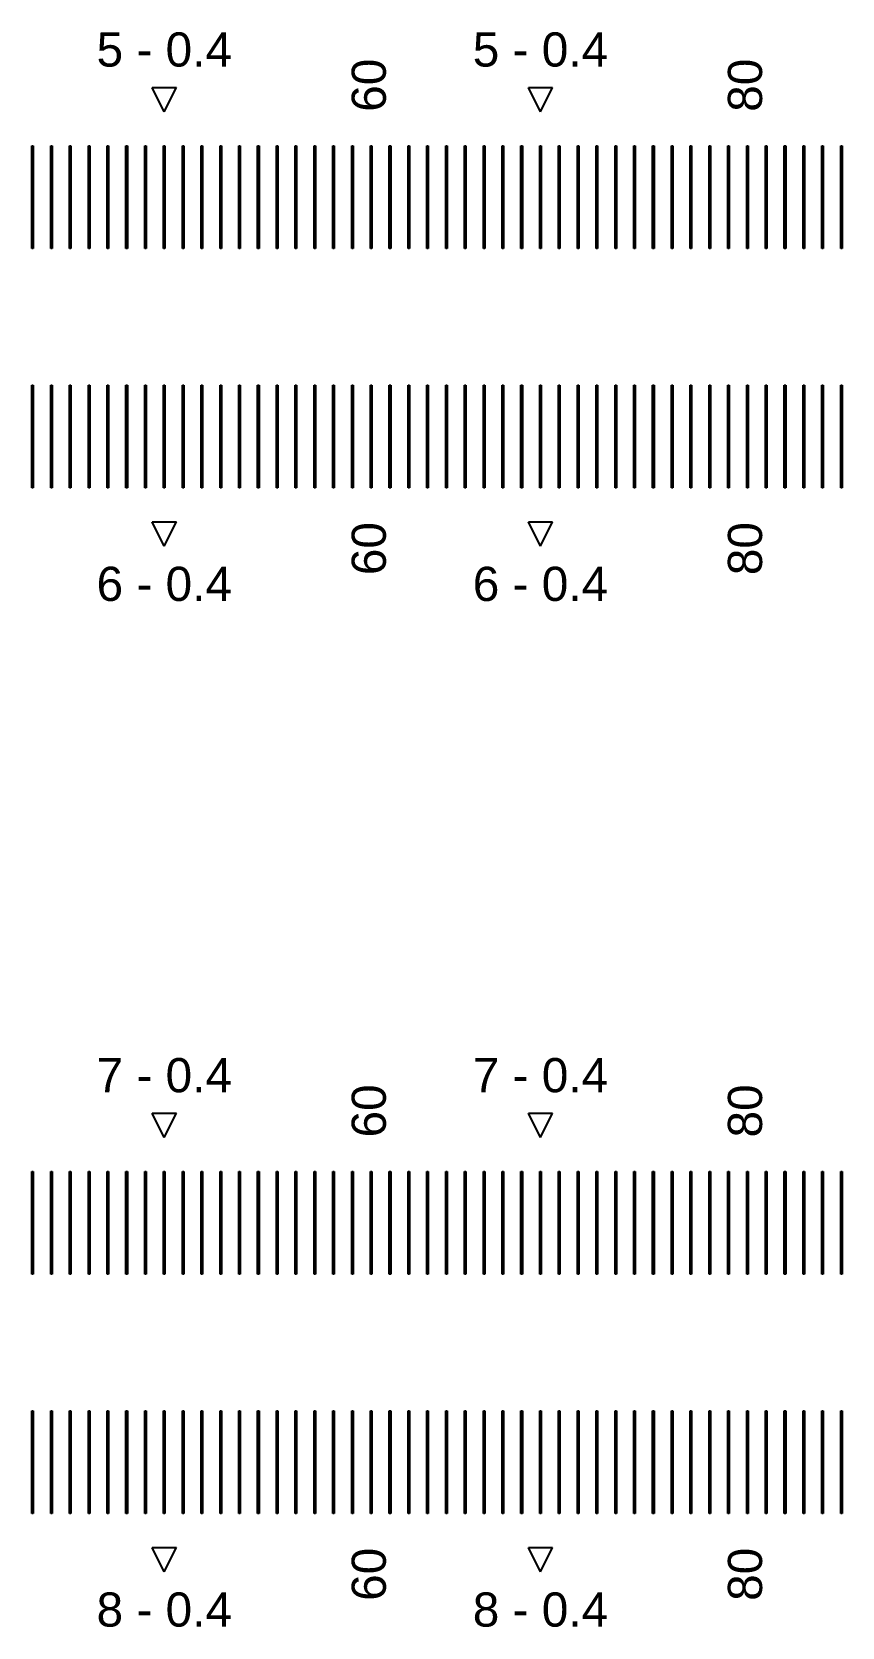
# Model space of a CAD drawing. Extents: x -24493 to 76507, y 84496 to 185496.
# Drawn here: x 22018.3 to 22255.2, y 114200.2 to 114666.7 of the extents above; entities that cross this region are included whole.
import ezdxf

# ---------------------------------------------------------------- set-up
doc = ezdxf.new("R2010")
doc.units = 13
doc.layers.add('CL - Label-1', color=120, linetype='Continuous')
doc.layers.add('CL - Label-2', color=132, linetype='Continuous')
doc.layers.add('CL - Sub-Micro', color=7, linetype='Continuous', true_color=0x47d1ff)
doc.styles.get("Standard").update_dxf_attribs({"font": 'arial.ttf'})

msp = doc.modelspace()

# ---------------------------------------------------------------- linework, layer by layer
at = {"layer": 'CL - Label-2'}
for p, q in [((22056.99, 114643.36), (22053.45, 114650.46)), ((22053.45, 114650.46), (22060.52, 114650.46)), ((22056.99, 114643.36), (22060.52, 114650.46)), ((22166.99, 114643.36), (22163.45, 114650.46)), ((22163.45, 114650.46), (22170.52, 114650.46)), ((22166.99, 114643.36), (22170.52, 114650.46)), ((22056.99, 114516.29), (22053.45, 114523.39)), ((22053.45, 114523.39), (22060.52, 114523.39)), ((22056.99, 114516.29), (22060.52, 114523.39)), ((22166.99, 114516.29), (22163.45, 114523.39)), ((22163.45, 114523.39), (22170.52, 114523.39)), ((22166.99, 114516.29), (22170.52, 114523.39)), ((22056.99, 114343.36), (22053.45, 114350.46)), ((22053.45, 114350.46), (22060.52, 114350.46)), ((22056.99, 114343.36), (22060.52, 114350.46)), ((22166.99, 114343.36), (22163.45, 114350.46)), ((22163.45, 114350.46), (22170.52, 114350.46)), ((22166.99, 114343.36), (22170.52, 114350.46)), ((22056.99, 114216.29), (22053.45, 114223.39)), ((22053.45, 114223.39), (22060.52, 114223.39)), ((22056.99, 114216.29), (22060.52, 114223.39)), ((22166.99, 114216.29), (22163.45, 114223.39)), ((22163.45, 114223.39), (22170.52, 114223.39)), ((22166.99, 114216.29), (22170.52, 114223.39))]:
    msp.add_line(p, q, dxfattribs=at)
at = {"layer": 'CL - Sub-Micro'}
for p, q in [((22018.29, 114633.36), (22018.69, 114633.36)), ((22018.29, 114603.36), (22018.29, 114633.36)), ((22018.69, 114633.36), (22018.69, 114603.36)), ((22023.79, 114633.36), (22024.19, 114633.36)), ((22023.79, 114603.36), (22023.79, 114633.36)), ((22024.19, 114633.36), (22024.19, 114603.36)), ((22029.29, 114633.36), (22029.69, 114633.36)), ((22029.29, 114603.36), (22029.29, 114633.36)), ((22029.69, 114633.36), (22029.69, 114603.36)), ((22034.79, 114633.36), (22035.19, 114633.36)), ((22034.79, 114603.36), (22034.79, 114633.36)), ((22035.19, 114633.36), (22035.19, 114603.36)), ((22040.29, 114633.36), (22040.69, 114633.36)), ((22040.29, 114603.36), (22040.29, 114633.36)), ((22040.69, 114633.36), (22040.69, 114603.36)), ((22045.79, 114633.36), (22046.19, 114633.36)), ((22045.79, 114603.36), (22045.79, 114633.36)), ((22046.19, 114633.36), (22046.19, 114603.36)), ((22051.29, 114633.36), (22051.69, 114633.36)), ((22051.29, 114603.36), (22051.29, 114633.36)), ((22051.69, 114633.36), (22051.69, 114603.36)), ((22056.79, 114633.36), (22057.19, 114633.36)), ((22056.79, 114603.36), (22056.79, 114633.36)), ((22057.19, 114633.36), (22057.19, 114603.36)), ((22062.29, 114633.36), (22062.69, 114633.36)), ((22062.29, 114603.36), (22062.29, 114633.36)), ((22062.69, 114633.36), (22062.69, 114603.36)), ((22067.79, 114633.36), (22068.19, 114633.36)), ((22067.79, 114603.36), (22067.79, 114633.36)), ((22068.19, 114633.36), (22068.19, 114603.36)), ((22073.29, 114633.36), (22073.69, 114633.36)), ((22073.29, 114603.36), (22073.29, 114633.36)), ((22073.69, 114633.36), (22073.69, 114603.36)), ((22078.79, 114633.36), (22079.19, 114633.36)), ((22078.79, 114603.36), (22078.79, 114633.36)), ((22079.19, 114633.36), (22079.19, 114603.36)), ((22084.29, 114633.36), (22084.69, 114633.36)), ((22084.29, 114603.36), (22084.29, 114633.36)), ((22084.69, 114633.36), (22084.69, 114603.36)), ((22089.79, 114633.36), (22090.19, 114633.36)), ((22089.79, 114603.36), (22089.79, 114633.36)), ((22090.19, 114633.36), (22090.19, 114603.36)), ((22095.29, 114633.36), (22095.69, 114633.36)), ((22095.29, 114603.36), (22095.29, 114633.36)), ((22095.69, 114633.36), (22095.69, 114603.36)), ((22100.79, 114633.36), (22101.19, 114633.36)), ((22100.79, 114603.36), (22100.79, 114633.36)), ((22101.19, 114633.36), (22101.19, 114603.36)), ((22106.29, 114633.36), (22106.69, 114633.36)), ((22106.29, 114603.36), (22106.29, 114633.36)), ((22106.69, 114633.36), (22106.69, 114603.36)), ((22111.79, 114633.36), (22112.19, 114633.36)), ((22111.79, 114603.36), (22111.79, 114633.36)), ((22112.19, 114633.36), (22112.19, 114603.36)), ((22117.29, 114633.36), (22117.69, 114633.36)), ((22117.29, 114603.36), (22117.29, 114633.36)), ((22117.69, 114633.36), (22117.69, 114603.36)), ((22122.79, 114633.36), (22123.19, 114633.36)), ((22122.79, 114603.36), (22122.79, 114633.36)), ((22123.19, 114633.36), (22123.19, 114603.36)), ((22128.29, 114633.36), (22128.69, 114633.36)), ((22128.29, 114603.36), (22128.29, 114633.36)), ((22128.69, 114633.36), (22128.69, 114603.36)), ((22133.79, 114633.36), (22134.19, 114633.36)), ((22133.79, 114603.36), (22133.79, 114633.36)), ((22134.19, 114633.36), (22134.19, 114603.36)), ((22139.29, 114633.36), (22139.69, 114633.36)), ((22139.29, 114603.36), (22139.29, 114633.36)), ((22139.69, 114633.36), (22139.69, 114603.36)), ((22144.79, 114633.36), (22145.19, 114633.36)), ((22144.79, 114603.36), (22144.79, 114633.36)), ((22145.19, 114633.36), (22145.19, 114603.36)), ((22150.29, 114633.36), (22150.69, 114633.36)), ((22150.29, 114603.36), (22150.29, 114633.36)), ((22150.69, 114633.36), (22150.69, 114603.36)), ((22155.79, 114633.36), (22156.19, 114633.36)), ((22155.79, 114603.36), (22155.79, 114633.36)), ((22156.19, 114633.36), (22156.19, 114603.36)), ((22161.29, 114633.36), (22161.69, 114633.36)), ((22161.29, 114603.36), (22161.29, 114633.36)), ((22161.69, 114633.36), (22161.69, 114603.36)), ((22166.79, 114633.36), (22167.19, 114633.36)), ((22166.79, 114603.36), (22166.79, 114633.36)), ((22167.19, 114633.36), (22167.19, 114603.36)), ((22172.29, 114633.36), (22172.69, 114633.36)), ((22172.29, 114603.36), (22172.29, 114633.36)), ((22172.69, 114633.36), (22172.69, 114603.36)), ((22177.79, 114633.36), (22178.19, 114633.36)), ((22177.79, 114603.36), (22177.79, 114633.36)), ((22178.19, 114633.36), (22178.19, 114603.36)), ((22183.29, 114633.36), (22183.69, 114633.36)), ((22183.29, 114603.36), (22183.29, 114633.36)), ((22183.69, 114633.36), (22183.69, 114603.36)), ((22188.79, 114633.36), (22189.19, 114633.36)), ((22188.79, 114603.36), (22188.79, 114633.36)), ((22189.19, 114633.36), (22189.19, 114603.36)), ((22194.29, 114633.36), (22194.69, 114633.36)), ((22194.29, 114603.36), (22194.29, 114633.36)), ((22194.69, 114633.36), (22194.69, 114603.36)), ((22199.79, 114633.36), (22200.19, 114633.36)), ((22199.79, 114603.36), (22199.79, 114633.36)), ((22200.19, 114633.36), (22200.19, 114603.36)), ((22205.29, 114633.36), (22205.69, 114633.36)), ((22205.29, 114603.36), (22205.29, 114633.36)), ((22205.69, 114633.36), (22205.69, 114603.36)), ((22210.79, 114633.36), (22211.19, 114633.36)), ((22210.79, 114603.36), (22210.79, 114633.36)), ((22211.19, 114633.36), (22211.19, 114603.36)), ((22216.29, 114633.36), (22216.69, 114633.36)), ((22216.29, 114603.36), (22216.29, 114633.36)), ((22216.69, 114633.36), (22216.69, 114603.36)), ((22221.79, 114633.36), (22222.19, 114633.36)), ((22221.79, 114603.36), (22221.79, 114633.36)), ((22222.19, 114633.36), (22222.19, 114603.36)), ((22227.29, 114633.36), (22227.69, 114633.36)), ((22227.29, 114603.36), (22227.29, 114633.36)), ((22227.69, 114633.36), (22227.69, 114603.36)), ((22232.79, 114633.36), (22233.19, 114633.36)), ((22232.79, 114603.36), (22232.79, 114633.36)), ((22233.19, 114633.36), (22233.19, 114603.36)), ((22238.29, 114633.36), (22238.69, 114633.36)), ((22238.29, 114603.36), (22238.29, 114633.36)), ((22238.69, 114633.36), (22238.69, 114603.36)), ((22243.79, 114633.36), (22244.19, 114633.36)), ((22243.79, 114603.36), (22243.79, 114633.36)), ((22244.19, 114633.36), (22244.19, 114603.36)), ((22249.29, 114633.36), (22249.69, 114633.36)), ((22249.29, 114603.36), (22249.29, 114633.36)), ((22249.69, 114633.36), (22249.69, 114603.36)), ((22254.79, 114633.36), (22255.19, 114633.36)), ((22254.79, 114603.36), (22254.79, 114633.36)), ((22255.19, 114633.36), (22255.19, 114603.36)), ((22018.69, 114603.36), (22018.29, 114603.36)), ((22024.19, 114603.36), (22023.79, 114603.36)), ((22029.69, 114603.36), (22029.29, 114603.36)), ((22035.19, 114603.36), (22034.79, 114603.36)), ((22040.69, 114603.36), (22040.29, 114603.36)), ((22046.19, 114603.36), (22045.79, 114603.36)), ((22051.69, 114603.36), (22051.29, 114603.36)), ((22057.19, 114603.36), (22056.79, 114603.36)), ((22062.69, 114603.36), (22062.29, 114603.36)), ((22068.19, 114603.36), (22067.79, 114603.36)), ((22073.69, 114603.36), (22073.29, 114603.36)), ((22079.19, 114603.36), (22078.79, 114603.36)), ((22084.69, 114603.36), (22084.29, 114603.36)), ((22090.19, 114603.36), (22089.79, 114603.36)), ((22095.69, 114603.36), (22095.29, 114603.36)), ((22101.19, 114603.36), (22100.79, 114603.36)), ((22106.69, 114603.36), (22106.29, 114603.36)), ((22112.19, 114603.36), (22111.79, 114603.36)), ((22117.69, 114603.36), (22117.29, 114603.36)), ((22123.19, 114603.36), (22122.79, 114603.36)), ((22128.69, 114603.36), (22128.29, 114603.36)), ((22134.19, 114603.36), (22133.79, 114603.36)), ((22139.69, 114603.36), (22139.29, 114603.36)), ((22145.19, 114603.36), (22144.79, 114603.36)), ((22150.69, 114603.36), (22150.29, 114603.36)), ((22156.19, 114603.36), (22155.79, 114603.36)), ((22161.69, 114603.36), (22161.29, 114603.36)), ((22167.19, 114603.36), (22166.79, 114603.36)), ((22172.69, 114603.36), (22172.29, 114603.36)), ((22178.19, 114603.36), (22177.79, 114603.36)), ((22183.69, 114603.36), (22183.29, 114603.36)), ((22189.19, 114603.36), (22188.79, 114603.36)), ((22194.69, 114603.36), (22194.29, 114603.36)), ((22200.19, 114603.36), (22199.79, 114603.36)), ((22205.69, 114603.36), (22205.29, 114603.36)), ((22211.19, 114603.36), (22210.79, 114603.36)), ((22216.69, 114603.36), (22216.29, 114603.36)), ((22222.19, 114603.36), (22221.79, 114603.36)), ((22227.69, 114603.36), (22227.29, 114603.36)), ((22233.19, 114603.36), (22232.79, 114603.36)), ((22238.69, 114603.36), (22238.29, 114603.36)), ((22244.19, 114603.36), (22243.79, 114603.36)), ((22249.69, 114603.36), (22249.29, 114603.36)), ((22255.19, 114603.36), (22254.79, 114603.36)), ((22018.29, 114563.36), (22018.69, 114563.36)), ((22018.29, 114533.36), (22018.29, 114563.36)), ((22018.69, 114563.36), (22018.69, 114533.36)), ((22023.79, 114563.36), (22024.19, 114563.36)), ((22023.79, 114533.36), (22023.79, 114563.36)), ((22024.19, 114563.36), (22024.19, 114533.36)), ((22029.29, 114563.36), (22029.69, 114563.36)), ((22029.29, 114533.36), (22029.29, 114563.36)), ((22029.69, 114563.36), (22029.69, 114533.36)), ((22034.79, 114563.36), (22035.19, 114563.36)), ((22034.79, 114533.36), (22034.79, 114563.36)), ((22035.19, 114563.36), (22035.19, 114533.36)), ((22040.29, 114563.36), (22040.69, 114563.36)), ((22040.29, 114533.36), (22040.29, 114563.36)), ((22040.69, 114563.36), (22040.69, 114533.36)), ((22045.79, 114563.36), (22046.19, 114563.36)), ((22045.79, 114533.36), (22045.79, 114563.36)), ((22046.19, 114563.36), (22046.19, 114533.36)), ((22051.29, 114563.36), (22051.69, 114563.36)), ((22051.29, 114533.36), (22051.29, 114563.36)), ((22051.69, 114563.36), (22051.69, 114533.36)), ((22056.79, 114563.36), (22057.19, 114563.36)), ((22056.79, 114533.36), (22056.79, 114563.36)), ((22057.19, 114563.36), (22057.19, 114533.36)), ((22062.29, 114563.36), (22062.69, 114563.36)), ((22062.29, 114533.36), (22062.29, 114563.36)), ((22062.69, 114563.36), (22062.69, 114533.36)), ((22067.79, 114563.36), (22068.19, 114563.36)), ((22067.79, 114533.36), (22067.79, 114563.36)), ((22068.19, 114563.36), (22068.19, 114533.36)), ((22073.29, 114563.36), (22073.69, 114563.36)), ((22073.29, 114533.36), (22073.29, 114563.36)), ((22073.69, 114563.36), (22073.69, 114533.36)), ((22078.79, 114563.36), (22079.19, 114563.36)), ((22078.79, 114533.36), (22078.79, 114563.36)), ((22079.19, 114563.36), (22079.19, 114533.36)), ((22084.29, 114563.36), (22084.69, 114563.36)), ((22084.29, 114533.36), (22084.29, 114563.36)), ((22084.69, 114563.36), (22084.69, 114533.36)), ((22089.79, 114563.36), (22090.19, 114563.36)), ((22089.79, 114533.36), (22089.79, 114563.36)), ((22090.19, 114563.36), (22090.19, 114533.36)), ((22095.29, 114563.36), (22095.69, 114563.36)), ((22095.29, 114533.36), (22095.29, 114563.36)), ((22095.69, 114563.36), (22095.69, 114533.36)), ((22100.79, 114563.36), (22101.19, 114563.36)), ((22100.79, 114533.36), (22100.79, 114563.36)), ((22101.19, 114563.36), (22101.19, 114533.36)), ((22106.29, 114563.36), (22106.69, 114563.36)), ((22106.29, 114533.36), (22106.29, 114563.36)), ((22106.69, 114563.36), (22106.69, 114533.36)), ((22111.79, 114563.36), (22112.19, 114563.36)), ((22111.79, 114533.36), (22111.79, 114563.36)), ((22112.19, 114563.36), (22112.19, 114533.36)), ((22117.29, 114563.36), (22117.69, 114563.36)), ((22117.29, 114533.36), (22117.29, 114563.36)), ((22117.69, 114563.36), (22117.69, 114533.36)), ((22122.79, 114563.36), (22123.19, 114563.36)), ((22122.79, 114533.36), (22122.79, 114563.36)), ((22123.19, 114563.36), (22123.19, 114533.36)), ((22128.29, 114563.36), (22128.69, 114563.36)), ((22128.29, 114533.36), (22128.29, 114563.36)), ((22128.69, 114563.36), (22128.69, 114533.36)), ((22133.79, 114563.36), (22134.19, 114563.36)), ((22133.79, 114533.36), (22133.79, 114563.36)), ((22134.19, 114563.36), (22134.19, 114533.36)), ((22139.29, 114563.36), (22139.69, 114563.36)), ((22139.29, 114533.36), (22139.29, 114563.36)), ((22139.69, 114563.36), (22139.69, 114533.36)), ((22144.79, 114563.36), (22145.19, 114563.36)), ((22144.79, 114533.36), (22144.79, 114563.36)), ((22145.19, 114563.36), (22145.19, 114533.36)), ((22150.29, 114563.36), (22150.69, 114563.36)), ((22150.29, 114533.36), (22150.29, 114563.36)), ((22150.69, 114563.36), (22150.69, 114533.36)), ((22155.79, 114563.36), (22156.19, 114563.36)), ((22155.79, 114533.36), (22155.79, 114563.36)), ((22156.19, 114563.36), (22156.19, 114533.36)), ((22161.29, 114563.36), (22161.69, 114563.36)), ((22161.29, 114533.36), (22161.29, 114563.36)), ((22161.69, 114563.36), (22161.69, 114533.36)), ((22166.79, 114563.36), (22167.19, 114563.36)), ((22166.79, 114533.36), (22166.79, 114563.36)), ((22167.19, 114563.36), (22167.19, 114533.36)), ((22172.29, 114563.36), (22172.69, 114563.36)), ((22172.29, 114533.36), (22172.29, 114563.36)), ((22172.69, 114563.36), (22172.69, 114533.36)), ((22177.79, 114563.36), (22178.19, 114563.36)), ((22177.79, 114533.36), (22177.79, 114563.36)), ((22178.19, 114563.36), (22178.19, 114533.36)), ((22183.29, 114563.36), (22183.69, 114563.36)), ((22183.29, 114533.36), (22183.29, 114563.36)), ((22183.69, 114563.36), (22183.69, 114533.36)), ((22188.79, 114563.36), (22189.19, 114563.36)), ((22188.79, 114533.36), (22188.79, 114563.36)), ((22189.19, 114563.36), (22189.19, 114533.36)), ((22194.29, 114563.36), (22194.69, 114563.36)), ((22194.29, 114533.36), (22194.29, 114563.36)), ((22194.69, 114563.36), (22194.69, 114533.36)), ((22199.79, 114563.36), (22200.19, 114563.36)), ((22199.79, 114533.36), (22199.79, 114563.36)), ((22200.19, 114563.36), (22200.19, 114533.36)), ((22205.29, 114563.36), (22205.69, 114563.36)), ((22205.29, 114533.36), (22205.29, 114563.36)), ((22205.69, 114563.36), (22205.69, 114533.36)), ((22210.79, 114563.36), (22211.19, 114563.36)), ((22210.79, 114533.36), (22210.79, 114563.36)), ((22211.19, 114563.36), (22211.19, 114533.36)), ((22216.29, 114563.36), (22216.69, 114563.36)), ((22216.29, 114533.36), (22216.29, 114563.36)), ((22216.69, 114563.36), (22216.69, 114533.36)), ((22221.79, 114563.36), (22222.19, 114563.36)), ((22221.79, 114533.36), (22221.79, 114563.36)), ((22222.19, 114563.36), (22222.19, 114533.36)), ((22227.29, 114563.36), (22227.69, 114563.36)), ((22227.29, 114533.36), (22227.29, 114563.36)), ((22227.69, 114563.36), (22227.69, 114533.36)), ((22232.79, 114563.36), (22233.19, 114563.36)), ((22232.79, 114533.36), (22232.79, 114563.36)), ((22233.19, 114563.36), (22233.19, 114533.36)), ((22238.29, 114563.36), (22238.69, 114563.36)), ((22238.29, 114533.36), (22238.29, 114563.36)), ((22238.69, 114563.36), (22238.69, 114533.36)), ((22243.79, 114563.36), (22244.19, 114563.36)), ((22243.79, 114533.36), (22243.79, 114563.36)), ((22244.19, 114563.36), (22244.19, 114533.36)), ((22249.29, 114563.36), (22249.69, 114563.36)), ((22249.29, 114533.36), (22249.29, 114563.36)), ((22249.69, 114563.36), (22249.69, 114533.36)), ((22254.79, 114563.36), (22255.19, 114563.36)), ((22254.79, 114533.36), (22254.79, 114563.36)), ((22255.19, 114563.36), (22255.19, 114533.36)), ((22018.69, 114533.36), (22018.29, 114533.36)), ((22024.19, 114533.36), (22023.79, 114533.36)), ((22029.69, 114533.36), (22029.29, 114533.36)), ((22035.19, 114533.36), (22034.79, 114533.36)), ((22040.69, 114533.36), (22040.29, 114533.36)), ((22046.19, 114533.36), (22045.79, 114533.36)), ((22051.69, 114533.36), (22051.29, 114533.36)), ((22057.19, 114533.36), (22056.79, 114533.36)), ((22062.69, 114533.36), (22062.29, 114533.36)), ((22068.19, 114533.36), (22067.79, 114533.36)), ((22073.69, 114533.36), (22073.29, 114533.36)), ((22079.19, 114533.36), (22078.79, 114533.36)), ((22084.69, 114533.36), (22084.29, 114533.36)), ((22090.19, 114533.36), (22089.79, 114533.36)), ((22095.69, 114533.36), (22095.29, 114533.36)), ((22101.19, 114533.36), (22100.79, 114533.36)), ((22106.69, 114533.36), (22106.29, 114533.36)), ((22112.19, 114533.36), (22111.79, 114533.36)), ((22117.69, 114533.36), (22117.29, 114533.36)), ((22123.19, 114533.36), (22122.79, 114533.36)), ((22128.69, 114533.36), (22128.29, 114533.36)), ((22134.19, 114533.36), (22133.79, 114533.36)), ((22139.69, 114533.36), (22139.29, 114533.36)), ((22145.19, 114533.36), (22144.79, 114533.36)), ((22150.69, 114533.36), (22150.29, 114533.36)), ((22156.19, 114533.36), (22155.79, 114533.36)), ((22161.69, 114533.36), (22161.29, 114533.36)), ((22167.19, 114533.36), (22166.79, 114533.36)), ((22172.69, 114533.36), (22172.29, 114533.36)), ((22178.19, 114533.36), (22177.79, 114533.36)), ((22183.69, 114533.36), (22183.29, 114533.36)), ((22189.19, 114533.36), (22188.79, 114533.36)), ((22194.69, 114533.36), (22194.29, 114533.36)), ((22200.19, 114533.36), (22199.79, 114533.36)), ((22205.69, 114533.36), (22205.29, 114533.36)), ((22211.19, 114533.36), (22210.79, 114533.36)), ((22216.69, 114533.36), (22216.29, 114533.36)), ((22222.19, 114533.36), (22221.79, 114533.36)), ((22227.69, 114533.36), (22227.29, 114533.36)), ((22233.19, 114533.36), (22232.79, 114533.36)), ((22238.69, 114533.36), (22238.29, 114533.36)), ((22244.19, 114533.36), (22243.79, 114533.36)), ((22249.69, 114533.36), (22249.29, 114533.36)), ((22255.19, 114533.36), (22254.79, 114533.36)), ((22018.29, 114333.36), (22018.69, 114333.36)), ((22018.29, 114303.36), (22018.29, 114333.36)), ((22018.69, 114333.36), (22018.69, 114303.36)), ((22023.79, 114333.36), (22024.19, 114333.36)), ((22023.79, 114303.36), (22023.79, 114333.36)), ((22024.19, 114333.36), (22024.19, 114303.36)), ((22029.29, 114333.36), (22029.69, 114333.36)), ((22029.29, 114303.36), (22029.29, 114333.36)), ((22029.69, 114333.36), (22029.69, 114303.36)), ((22034.79, 114333.36), (22035.19, 114333.36)), ((22034.79, 114303.36), (22034.79, 114333.36)), ((22035.19, 114333.36), (22035.19, 114303.36)), ((22040.29, 114333.36), (22040.69, 114333.36)), ((22040.29, 114303.36), (22040.29, 114333.36)), ((22040.69, 114333.36), (22040.69, 114303.36)), ((22045.79, 114333.36), (22046.19, 114333.36)), ((22045.79, 114303.36), (22045.79, 114333.36)), ((22046.19, 114333.36), (22046.19, 114303.36)), ((22051.29, 114333.36), (22051.69, 114333.36)), ((22051.29, 114303.36), (22051.29, 114333.36)), ((22051.69, 114333.36), (22051.69, 114303.36)), ((22056.79, 114333.36), (22057.19, 114333.36)), ((22056.79, 114303.36), (22056.79, 114333.36)), ((22057.19, 114333.36), (22057.19, 114303.36)), ((22062.29, 114333.36), (22062.69, 114333.36)), ((22062.29, 114303.36), (22062.29, 114333.36)), ((22062.69, 114333.36), (22062.69, 114303.36)), ((22067.79, 114333.36), (22068.19, 114333.36)), ((22067.79, 114303.36), (22067.79, 114333.36)), ((22068.19, 114333.36), (22068.19, 114303.36)), ((22073.29, 114333.36), (22073.69, 114333.36)), ((22073.29, 114303.36), (22073.29, 114333.36)), ((22073.69, 114333.36), (22073.69, 114303.36)), ((22078.79, 114333.36), (22079.19, 114333.36)), ((22078.79, 114303.36), (22078.79, 114333.36)), ((22079.19, 114333.36), (22079.19, 114303.36)), ((22084.29, 114333.36), (22084.69, 114333.36)), ((22084.29, 114303.36), (22084.29, 114333.36)), ((22084.69, 114333.36), (22084.69, 114303.36)), ((22089.79, 114333.36), (22090.19, 114333.36)), ((22089.79, 114303.36), (22089.79, 114333.36)), ((22090.19, 114333.36), (22090.19, 114303.36)), ((22095.29, 114333.36), (22095.69, 114333.36)), ((22095.29, 114303.36), (22095.29, 114333.36)), ((22095.69, 114333.36), (22095.69, 114303.36)), ((22100.79, 114333.36), (22101.19, 114333.36)), ((22100.79, 114303.36), (22100.79, 114333.36)), ((22101.19, 114333.36), (22101.19, 114303.36)), ((22106.29, 114333.36), (22106.69, 114333.36)), ((22106.29, 114303.36), (22106.29, 114333.36)), ((22106.69, 114333.36), (22106.69, 114303.36)), ((22111.79, 114333.36), (22112.19, 114333.36)), ((22111.79, 114303.36), (22111.79, 114333.36)), ((22112.19, 114333.36), (22112.19, 114303.36)), ((22117.29, 114333.36), (22117.69, 114333.36)), ((22117.29, 114303.36), (22117.29, 114333.36)), ((22117.69, 114333.36), (22117.69, 114303.36)), ((22122.79, 114333.36), (22123.19, 114333.36)), ((22122.79, 114303.36), (22122.79, 114333.36)), ((22123.19, 114333.36), (22123.19, 114303.36)), ((22128.29, 114333.36), (22128.69, 114333.36)), ((22128.29, 114303.36), (22128.29, 114333.36)), ((22128.69, 114333.36), (22128.69, 114303.36)), ((22133.79, 114333.36), (22134.19, 114333.36)), ((22133.79, 114303.36), (22133.79, 114333.36)), ((22134.19, 114333.36), (22134.19, 114303.36)), ((22139.29, 114333.36), (22139.69, 114333.36)), ((22139.29, 114303.36), (22139.29, 114333.36)), ((22139.69, 114333.36), (22139.69, 114303.36)), ((22144.79, 114333.36), (22145.19, 114333.36)), ((22144.79, 114303.36), (22144.79, 114333.36)), ((22145.19, 114333.36), (22145.19, 114303.36)), ((22150.29, 114333.36), (22150.69, 114333.36)), ((22150.29, 114303.36), (22150.29, 114333.36)), ((22150.69, 114333.36), (22150.69, 114303.36)), ((22155.79, 114333.36), (22156.19, 114333.36)), ((22155.79, 114303.36), (22155.79, 114333.36)), ((22156.19, 114333.36), (22156.19, 114303.36)), ((22161.29, 114333.36), (22161.69, 114333.36)), ((22161.29, 114303.36), (22161.29, 114333.36)), ((22161.69, 114333.36), (22161.69, 114303.36)), ((22166.79, 114333.36), (22167.19, 114333.36)), ((22166.79, 114303.36), (22166.79, 114333.36)), ((22167.19, 114333.36), (22167.19, 114303.36)), ((22172.29, 114333.36), (22172.69, 114333.36)), ((22172.29, 114303.36), (22172.29, 114333.36)), ((22172.69, 114333.36), (22172.69, 114303.36)), ((22177.79, 114333.36), (22178.19, 114333.36)), ((22177.79, 114303.36), (22177.79, 114333.36)), ((22178.19, 114333.36), (22178.19, 114303.36)), ((22183.29, 114333.36), (22183.69, 114333.36)), ((22183.29, 114303.36), (22183.29, 114333.36)), ((22183.69, 114333.36), (22183.69, 114303.36)), ((22188.79, 114333.36), (22189.19, 114333.36)), ((22188.79, 114303.36), (22188.79, 114333.36)), ((22189.19, 114333.36), (22189.19, 114303.36)), ((22194.29, 114333.36), (22194.69, 114333.36)), ((22194.29, 114303.36), (22194.29, 114333.36)), ((22194.69, 114333.36), (22194.69, 114303.36)), ((22199.79, 114333.36), (22200.19, 114333.36)), ((22199.79, 114303.36), (22199.79, 114333.36)), ((22200.19, 114333.36), (22200.19, 114303.36)), ((22205.29, 114333.36), (22205.69, 114333.36)), ((22205.29, 114303.36), (22205.29, 114333.36)), ((22205.69, 114333.36), (22205.69, 114303.36)), ((22210.79, 114333.36), (22211.19, 114333.36)), ((22210.79, 114303.36), (22210.79, 114333.36)), ((22211.19, 114333.36), (22211.19, 114303.36)), ((22216.29, 114333.36), (22216.69, 114333.36)), ((22216.29, 114303.36), (22216.29, 114333.36)), ((22216.69, 114333.36), (22216.69, 114303.36)), ((22221.79, 114333.36), (22222.19, 114333.36)), ((22221.79, 114303.36), (22221.79, 114333.36)), ((22222.19, 114333.36), (22222.19, 114303.36)), ((22227.29, 114333.36), (22227.69, 114333.36)), ((22227.29, 114303.36), (22227.29, 114333.36)), ((22227.69, 114333.36), (22227.69, 114303.36)), ((22232.79, 114333.36), (22233.19, 114333.36)), ((22232.79, 114303.36), (22232.79, 114333.36)), ((22233.19, 114333.36), (22233.19, 114303.36)), ((22238.29, 114333.36), (22238.69, 114333.36)), ((22238.29, 114303.36), (22238.29, 114333.36)), ((22238.69, 114333.36), (22238.69, 114303.36)), ((22243.79, 114333.36), (22244.19, 114333.36)), ((22243.79, 114303.36), (22243.79, 114333.36)), ((22244.19, 114333.36), (22244.19, 114303.36)), ((22249.29, 114333.36), (22249.69, 114333.36)), ((22249.29, 114303.36), (22249.29, 114333.36)), ((22249.69, 114333.36), (22249.69, 114303.36)), ((22254.79, 114333.36), (22255.19, 114333.36)), ((22254.79, 114303.36), (22254.79, 114333.36)), ((22255.19, 114333.36), (22255.19, 114303.36)), ((22018.69, 114303.36), (22018.29, 114303.36)), ((22024.19, 114303.36), (22023.79, 114303.36)), ((22029.69, 114303.36), (22029.29, 114303.36)), ((22035.19, 114303.36), (22034.79, 114303.36)), ((22040.69, 114303.36), (22040.29, 114303.36)), ((22046.19, 114303.36), (22045.79, 114303.36)), ((22051.69, 114303.36), (22051.29, 114303.36)), ((22057.19, 114303.36), (22056.79, 114303.36)), ((22062.69, 114303.36), (22062.29, 114303.36)), ((22068.19, 114303.36), (22067.79, 114303.36)), ((22073.69, 114303.36), (22073.29, 114303.36)), ((22079.19, 114303.36), (22078.79, 114303.36)), ((22084.69, 114303.36), (22084.29, 114303.36)), ((22090.19, 114303.36), (22089.79, 114303.36)), ((22095.69, 114303.36), (22095.29, 114303.36)), ((22101.19, 114303.36), (22100.79, 114303.36)), ((22106.69, 114303.36), (22106.29, 114303.36)), ((22112.19, 114303.36), (22111.79, 114303.36)), ((22117.69, 114303.36), (22117.29, 114303.36)), ((22123.19, 114303.36), (22122.79, 114303.36)), ((22128.69, 114303.36), (22128.29, 114303.36)), ((22134.19, 114303.36), (22133.79, 114303.36)), ((22139.69, 114303.36), (22139.29, 114303.36)), ((22145.19, 114303.36), (22144.79, 114303.36)), ((22150.69, 114303.36), (22150.29, 114303.36)), ((22156.19, 114303.36), (22155.79, 114303.36)), ((22161.69, 114303.36), (22161.29, 114303.36)), ((22167.19, 114303.36), (22166.79, 114303.36)), ((22172.69, 114303.36), (22172.29, 114303.36)), ((22178.19, 114303.36), (22177.79, 114303.36)), ((22183.69, 114303.36), (22183.29, 114303.36)), ((22189.19, 114303.36), (22188.79, 114303.36)), ((22194.69, 114303.36), (22194.29, 114303.36)), ((22200.19, 114303.36), (22199.79, 114303.36)), ((22205.69, 114303.36), (22205.29, 114303.36)), ((22211.19, 114303.36), (22210.79, 114303.36)), ((22216.69, 114303.36), (22216.29, 114303.36)), ((22222.19, 114303.36), (22221.79, 114303.36)), ((22227.69, 114303.36), (22227.29, 114303.36)), ((22233.19, 114303.36), (22232.79, 114303.36)), ((22238.69, 114303.36), (22238.29, 114303.36)), ((22244.19, 114303.36), (22243.79, 114303.36)), ((22249.69, 114303.36), (22249.29, 114303.36)), ((22255.19, 114303.36), (22254.79, 114303.36)), ((22018.29, 114263.36), (22018.69, 114263.36)), ((22018.29, 114233.36), (22018.29, 114263.36)), ((22018.69, 114263.36), (22018.69, 114233.36)), ((22023.79, 114263.36), (22024.19, 114263.36)), ((22023.79, 114233.36), (22023.79, 114263.36)), ((22024.19, 114263.36), (22024.19, 114233.36)), ((22029.29, 114263.36), (22029.69, 114263.36)), ((22029.29, 114233.36), (22029.29, 114263.36)), ((22029.69, 114263.36), (22029.69, 114233.36)), ((22034.79, 114263.36), (22035.19, 114263.36)), ((22034.79, 114233.36), (22034.79, 114263.36)), ((22035.19, 114263.36), (22035.19, 114233.36)), ((22040.29, 114263.36), (22040.69, 114263.36)), ((22040.29, 114233.36), (22040.29, 114263.36)), ((22040.69, 114263.36), (22040.69, 114233.36)), ((22045.79, 114263.36), (22046.19, 114263.36)), ((22045.79, 114233.36), (22045.79, 114263.36)), ((22046.19, 114263.36), (22046.19, 114233.36)), ((22051.29, 114263.36), (22051.69, 114263.36)), ((22051.29, 114233.36), (22051.29, 114263.36)), ((22051.69, 114263.36), (22051.69, 114233.36)), ((22056.79, 114263.36), (22057.19, 114263.36)), ((22056.79, 114233.36), (22056.79, 114263.36)), ((22057.19, 114263.36), (22057.19, 114233.36)), ((22062.29, 114263.36), (22062.69, 114263.36)), ((22062.29, 114233.36), (22062.29, 114263.36)), ((22062.69, 114263.36), (22062.69, 114233.36)), ((22067.79, 114263.36), (22068.19, 114263.36)), ((22067.79, 114233.36), (22067.79, 114263.36)), ((22068.19, 114263.36), (22068.19, 114233.36)), ((22073.29, 114263.36), (22073.69, 114263.36)), ((22073.29, 114233.36), (22073.29, 114263.36)), ((22073.69, 114263.36), (22073.69, 114233.36)), ((22078.79, 114263.36), (22079.19, 114263.36)), ((22078.79, 114233.36), (22078.79, 114263.36)), ((22079.19, 114263.36), (22079.19, 114233.36)), ((22084.29, 114263.36), (22084.69, 114263.36)), ((22084.29, 114233.36), (22084.29, 114263.36)), ((22084.69, 114263.36), (22084.69, 114233.36)), ((22089.79, 114263.36), (22090.19, 114263.36)), ((22089.79, 114233.36), (22089.79, 114263.36)), ((22090.19, 114263.36), (22090.19, 114233.36)), ((22095.29, 114263.36), (22095.69, 114263.36)), ((22095.29, 114233.36), (22095.29, 114263.36)), ((22095.69, 114263.36), (22095.69, 114233.36)), ((22100.79, 114263.36), (22101.19, 114263.36)), ((22100.79, 114233.36), (22100.79, 114263.36)), ((22101.19, 114263.36), (22101.19, 114233.36)), ((22106.29, 114263.36), (22106.69, 114263.36)), ((22106.29, 114233.36), (22106.29, 114263.36)), ((22106.69, 114263.36), (22106.69, 114233.36)), ((22111.79, 114263.36), (22112.19, 114263.36)), ((22111.79, 114233.36), (22111.79, 114263.36)), ((22112.19, 114263.36), (22112.19, 114233.36)), ((22117.29, 114263.36), (22117.69, 114263.36)), ((22117.29, 114233.36), (22117.29, 114263.36)), ((22117.69, 114263.36), (22117.69, 114233.36)), ((22122.79, 114263.36), (22123.19, 114263.36)), ((22122.79, 114233.36), (22122.79, 114263.36)), ((22123.19, 114263.36), (22123.19, 114233.36)), ((22128.29, 114263.36), (22128.69, 114263.36)), ((22128.29, 114233.36), (22128.29, 114263.36)), ((22128.69, 114263.36), (22128.69, 114233.36)), ((22133.79, 114263.36), (22134.19, 114263.36)), ((22133.79, 114233.36), (22133.79, 114263.36)), ((22134.19, 114263.36), (22134.19, 114233.36)), ((22139.29, 114263.36), (22139.69, 114263.36)), ((22139.29, 114233.36), (22139.29, 114263.36)), ((22139.69, 114263.36), (22139.69, 114233.36)), ((22144.79, 114263.36), (22145.19, 114263.36)), ((22144.79, 114233.36), (22144.79, 114263.36)), ((22145.19, 114263.36), (22145.19, 114233.36)), ((22150.29, 114263.36), (22150.69, 114263.36)), ((22150.29, 114233.36), (22150.29, 114263.36)), ((22150.69, 114263.36), (22150.69, 114233.36)), ((22155.79, 114263.36), (22156.19, 114263.36)), ((22155.79, 114233.36), (22155.79, 114263.36)), ((22156.19, 114263.36), (22156.19, 114233.36)), ((22161.29, 114263.36), (22161.69, 114263.36)), ((22161.29, 114233.36), (22161.29, 114263.36)), ((22161.69, 114263.36), (22161.69, 114233.36)), ((22166.79, 114263.36), (22167.19, 114263.36)), ((22166.79, 114233.36), (22166.79, 114263.36)), ((22167.19, 114263.36), (22167.19, 114233.36)), ((22172.29, 114263.36), (22172.69, 114263.36)), ((22172.29, 114233.36), (22172.29, 114263.36)), ((22172.69, 114263.36), (22172.69, 114233.36)), ((22177.79, 114263.36), (22178.19, 114263.36)), ((22177.79, 114233.36), (22177.79, 114263.36)), ((22178.19, 114263.36), (22178.19, 114233.36)), ((22183.29, 114263.36), (22183.69, 114263.36)), ((22183.29, 114233.36), (22183.29, 114263.36)), ((22183.69, 114263.36), (22183.69, 114233.36)), ((22188.79, 114263.36), (22189.19, 114263.36)), ((22188.79, 114233.36), (22188.79, 114263.36)), ((22189.19, 114263.36), (22189.19, 114233.36)), ((22194.29, 114263.36), (22194.69, 114263.36)), ((22194.29, 114233.36), (22194.29, 114263.36)), ((22194.69, 114263.36), (22194.69, 114233.36)), ((22199.79, 114263.36), (22200.19, 114263.36)), ((22199.79, 114233.36), (22199.79, 114263.36)), ((22200.19, 114263.36), (22200.19, 114233.36)), ((22205.29, 114263.36), (22205.69, 114263.36)), ((22205.29, 114233.36), (22205.29, 114263.36)), ((22205.69, 114263.36), (22205.69, 114233.36)), ((22210.79, 114263.36), (22211.19, 114263.36)), ((22210.79, 114233.36), (22210.79, 114263.36)), ((22211.19, 114263.36), (22211.19, 114233.36)), ((22216.29, 114263.36), (22216.69, 114263.36)), ((22216.29, 114233.36), (22216.29, 114263.36)), ((22216.69, 114263.36), (22216.69, 114233.36)), ((22221.79, 114263.36), (22222.19, 114263.36)), ((22221.79, 114233.36), (22221.79, 114263.36)), ((22222.19, 114263.36), (22222.19, 114233.36)), ((22227.29, 114263.36), (22227.69, 114263.36)), ((22227.29, 114233.36), (22227.29, 114263.36)), ((22227.69, 114263.36), (22227.69, 114233.36)), ((22232.79, 114263.36), (22233.19, 114263.36)), ((22232.79, 114233.36), (22232.79, 114263.36)), ((22233.19, 114263.36), (22233.19, 114233.36)), ((22238.29, 114263.36), (22238.69, 114263.36)), ((22238.29, 114233.36), (22238.29, 114263.36)), ((22238.69, 114263.36), (22238.69, 114233.36)), ((22243.79, 114263.36), (22244.19, 114263.36)), ((22243.79, 114233.36), (22243.79, 114263.36)), ((22244.19, 114263.36), (22244.19, 114233.36)), ((22249.29, 114263.36), (22249.69, 114263.36)), ((22249.29, 114233.36), (22249.29, 114263.36)), ((22249.69, 114263.36), (22249.69, 114233.36)), ((22254.79, 114263.36), (22255.19, 114263.36)), ((22254.79, 114233.36), (22254.79, 114263.36)), ((22255.19, 114263.36), (22255.19, 114233.36)), ((22018.69, 114233.36), (22018.29, 114233.36)), ((22024.19, 114233.36), (22023.79, 114233.36)), ((22029.69, 114233.36), (22029.29, 114233.36)), ((22035.19, 114233.36), (22034.79, 114233.36)), ((22040.69, 114233.36), (22040.29, 114233.36)), ((22046.19, 114233.36), (22045.79, 114233.36)), ((22051.69, 114233.36), (22051.29, 114233.36)), ((22057.19, 114233.36), (22056.79, 114233.36)), ((22062.69, 114233.36), (22062.29, 114233.36)), ((22068.19, 114233.36), (22067.79, 114233.36)), ((22073.69, 114233.36), (22073.29, 114233.36)), ((22079.19, 114233.36), (22078.79, 114233.36)), ((22084.69, 114233.36), (22084.29, 114233.36)), ((22090.19, 114233.36), (22089.79, 114233.36)), ((22095.69, 114233.36), (22095.29, 114233.36)), ((22101.19, 114233.36), (22100.79, 114233.36)), ((22106.69, 114233.36), (22106.29, 114233.36)), ((22112.19, 114233.36), (22111.79, 114233.36)), ((22117.69, 114233.36), (22117.29, 114233.36)), ((22123.19, 114233.36), (22122.79, 114233.36)), ((22128.69, 114233.36), (22128.29, 114233.36)), ((22134.19, 114233.36), (22133.79, 114233.36)), ((22139.69, 114233.36), (22139.29, 114233.36)), ((22145.19, 114233.36), (22144.79, 114233.36)), ((22150.69, 114233.36), (22150.29, 114233.36)), ((22156.19, 114233.36), (22155.79, 114233.36)), ((22161.69, 114233.36), (22161.29, 114233.36)), ((22167.19, 114233.36), (22166.79, 114233.36)), ((22172.69, 114233.36), (22172.29, 114233.36)), ((22178.19, 114233.36), (22177.79, 114233.36)), ((22183.69, 114233.36), (22183.29, 114233.36)), ((22189.19, 114233.36), (22188.79, 114233.36)), ((22194.69, 114233.36), (22194.29, 114233.36)), ((22200.19, 114233.36), (22199.79, 114233.36)), ((22205.69, 114233.36), (22205.29, 114233.36)), ((22211.19, 114233.36), (22210.79, 114233.36)), ((22216.69, 114233.36), (22216.29, 114233.36)), ((22222.19, 114233.36), (22221.79, 114233.36)), ((22227.69, 114233.36), (22227.29, 114233.36)), ((22233.19, 114233.36), (22232.79, 114233.36)), ((22238.69, 114233.36), (22238.29, 114233.36)), ((22244.19, 114233.36), (22243.79, 114233.36)), ((22249.69, 114233.36), (22249.29, 114233.36)), ((22255.19, 114233.36), (22254.79, 114233.36))]:
    msp.add_line(p, q, dxfattribs=at)

# ---------------------------------------------------------------- texts
at = {"layer": 'CL - Label-1', "char_height": 10, "rotation": 90}
for s, insert, attachment_point in [('60', (22111.79, 114643.36), 1), ('80', (22221.79, 114643.36), 1), ('60', (22111.79, 114523.36), 3), ('80', (22221.79, 114523.36), 3), ('60', (22111.79, 114343.36), 1), ('80', (22221.79, 114343.36), 1), ('60', (22111.79, 114223.36), 3), ('80', (22221.79, 114223.36), 3)]:
    msp.add_mtext_dynamic_manual_height_columns(s, width=21.565, gutter_width=12.5, heights=[8.55], dxfattribs=dict(at, insert=insert, attachment_point=attachment_point))
at = {"layer": 'CL - Label-2', "char_height": 10}
for s, insert, attachment_point in [('5 - 0.4', (22056.99, 114656.44), 8), ('5 - 0.4', (22166.99, 114656.44), 8), ('6 - 0.4', (22056.99, 114510.29), 2), ('6 - 0.4', (22166.99, 114510.29), 2), ('7 - 0.4', (22056.99, 114356.44), 8), ('7 - 0.4', (22166.99, 114356.44), 8), ('8 - 0.4', (22056.99, 114210.29), 2), ('8 - 0.4', (22166.99, 114210.29), 2)]:
    msp.add_mtext_dynamic_manual_height_columns(s, width=52.3045, gutter_width=12.5, heights=[18.11], dxfattribs=dict(at, insert=insert, attachment_point=attachment_point))

doc.saveas('drawing.dxf')
